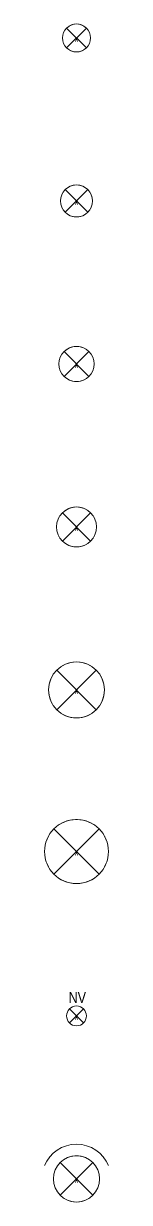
# Model space of a CAD drawing. Header units: metres. Extents: x -162 to 83385, y -62392 to -1971.
# Drawn here: x 49416 to 49821, y -9460 to -2098 of the extents above; entities that cross this region are included whole.
import ezdxf
from ezdxf.enums import TextEntityAlignment as Align

# ---------------------------------------------------------------- set-up
doc = ezdxf.new("R2010")
doc.units = ezdxf.units.M
doc.header["$LTSCALE"] = 0.5
for name, color, linetype, lineweight in [('ELIN_Attribut_01_Produkt_ID', 7, 'Continuous', 0), ('ELIN_Attribut_02_Stromkreis', 7, 'Continuous', 0), ('ELIN_Attribut_03_Verteilerbereich', 7, 'Continuous', 0), ('ELIN_Attribut_04_Montagehoehe', 7, 'Continuous', 0), ('ELIN_Attribut_05_Montageart', 7, 'Continuous', 0), ('ELIN_Attribut_06_Tuernummer', 7, 'Continuous', 0), ('ELIN_Attribut_07_Bemerkung', 7, 'Continuous', 0), ('ELIN_Attribut_08_Adresse', 7, 'Continuous', 0), ('ELIN_Attribut_10_AKZ1', 7, 'Continuous', 0), ('ELIN_Attribut_11_AKZ2', 7, 'Continuous', 0), ('ELIN_Attribut_12_Sonstiges1', 7, 'Continuous', 0), ('ELIN_Attribut_13_Sonstiges2', 7, 'Continuous', 0), ('ELIN_Attribut_14_Bauteil', 7, 'Continuous', 0), ('ELIN_Attribut_15_Ebene', 7, 'Continuous', 0), ('ELIN_Attribut_16_Raumnummer', 7, 'Continuous', 0), ('ELIN_Attribut_17_Raumname', 7, 'Continuous', 0), ('ELIN_Attribut_18_Montageabschnitt', 7, 'Continuous', 0), ('ELIN_Attribut_Basispunkt', 2, 'Continuous', 0), ('ELIN_Attribute_GEMOS', 11, 'Continuous', 0), ('ELIN_STS_DE_Downlight', 7, 'Continuous', 0)]:
    doc.layers.add(name, color=color, linetype=linetype, lineweight=lineweight)
doc.layers.get('0').off()
doc.styles.add('ARIAL_N', font='ARIALN.TTF')
doc.styles.add('ELIN_Attribute', font='isocp.shx', dxfattribs={"width": 0.8})

# ---------------------------------------------------------------- blocks, each defined once
blk = doc.blocks.new('ELIN_STS_DOWNLIGHT_D175')
at = {"color": 0}
for p, q in [((-61.9, -61.9), (61.9, 61.9)), ((-61.9, 61.9), (61.9, -61.9))]:
    blk.add_line(p, q, dxfattribs=at)
at = {"const_width": 5}
blk.add_lwpolyline([(-87.5, 0, -1), (87.5, 0, -1)], format="xyb", close=True, dxfattribs=at)
at = {"color": 0}
blk.add_circle((0, 0), 87.5, dxfattribs=at)
at = {"layer": 'ELIN_Attribut_01_Produkt_ID', "style": 'ELIN_Attribute', "width": 0.8, "flags": 8}
blk.add_attdef('01_PRODUKT_ID', text='', height=150, dxfattribs=at).set_placement((0, -150, 0), align=Align.TOP_CENTER)
at = {"layer": 'ELIN_Attribut_02_Stromkreis', "style": 'ELIN_Attribute', "width": 0.8, "flags": 8}
blk.add_attdef('02_STROMKREIS', text='', height=150, dxfattribs=at).set_placement((0, 150, 0), align=Align.CENTER)
at = {"layer": 'ELIN_Attribut_03_Verteilerbereich', "style": 'ELIN_Attribute', "width": 0.8, "flags": 8}
blk.add_attdef('03_VERTEILERBEREICH', (-247.5, -604.4, 0), '', height=125, dxfattribs=at)
at = {"layer": 'ELIN_Attribut_04_Montagehoehe', "style": 'ELIN_Attribute', "width": 0.8, "flags": 8}
blk.add_attdef('04_MONTAGEHOEHE', text='', height=125, dxfattribs=at).set_placement((-424.5, -54.7, 0), align=Align.RIGHT)
at = {"layer": 'ELIN_Attribut_05_Montageart', "style": 'ELIN_Attribute', "width": 0.8, "flags": 8}
blk.add_attdef('05_MONTAGEART', (168.4, -64.5, 0), '', height=125, dxfattribs=at)
at = {"layer": 'ELIN_Attribut_06_Tuernummer', "style": 'ELIN_Attribute', "width": 0.8, "flags": 8}
blk.add_attdef('06_TUERNUMMER', text='', height=125, dxfattribs=at).set_placement((-424.5, -254.7, 0), align=Align.RIGHT)
at = {"layer": 'ELIN_Attribut_07_Bemerkung', "style": 'ELIN_Attribute', "width": 0.8, "flags": 8}
blk.add_attdef('07_BEMERKUNG', (-247.5, -804.4, 0), '', height=125, dxfattribs=at)
at = {"layer": 'ELIN_Attribut_08_Adresse', "style": 'ELIN_Attribute', "width": 0.8, "flags": 8}
blk.add_attdef('08_ADRESSE', (-247.5, -1004.4, 0), '', height=125, dxfattribs=at)
at = {"layer": 'ELIN_Attribut_10_AKZ1', "style": 'ELIN_Attribute', "width": 0.8, "flags": 8}
blk.add_attdef('10_AKZ1', (-247.5, -1404.4, 0), '', height=125, dxfattribs=at)
at = {"layer": 'ELIN_Attribut_11_AKZ2', "style": 'ELIN_Attribute', "width": 0.8, "flags": 8}
blk.add_attdef('11_AKZ2', (-247.5, -1604.4, 0), '', height=125, dxfattribs=at)
at = {"layer": 'ELIN_Attribut_12_Sonstiges1', "style": 'ELIN_Attribute', "width": 0.8, "flags": 8}
blk.add_attdef('12_SONSTIGES1', (-247.5, -1804.4, 0), '', height=125, dxfattribs=at)
at = {"layer": 'ELIN_Attribut_13_Sonstiges2', "style": 'ELIN_Attribute', "width": 0.8, "flags": 8}
blk.add_attdef('13_SONSTIGES2', (-247.5, -2004.4, 0), '', height=125, dxfattribs=at)
at = {"layer": 'ELIN_Attribut_14_Bauteil', "style": 'ELIN_Attribute', "width": 0.8, "flags": 8}
blk.add_attdef('14_BAUTEIL', (-247.5, -2204.4, 0), '', height=125, dxfattribs=at)
at = {"layer": 'ELIN_Attribut_15_Ebene', "style": 'ELIN_Attribute', "width": 0.8, "flags": 8}
blk.add_attdef('15_EBENE', (-247.5, -2404.4, 0), '', height=125, dxfattribs=at)
at = {"layer": 'ELIN_Attribut_16_Raumnummer', "style": 'ELIN_Attribute', "width": 0.8, "flags": 8}
blk.add_attdef('16_RAUMNUMMER', (-247.5, -2604.4, 0), '', height=125, dxfattribs=at)
at = {"layer": 'ELIN_Attribut_17_Raumname', "style": 'ELIN_Attribute', "width": 0.8, "flags": 8}
blk.add_attdef('17_RAUMNAME', (-247.5, -2804.4, 0), '', height=125, dxfattribs=at)
at = {"layer": 'ELIN_Attribut_18_Montageabschnitt', "style": 'ELIN_Attribute', "width": 0.8, "flags": 8}
blk.add_attdef('18_MONTAGEABSCHNITT', (-247.5, -3004.4, 0), '', height=125, dxfattribs=at)
at = {"layer": 'ELIN_Attribut_Basispunkt', "style": 'ELIN_Attribute', "width": 0.8, "flags": 8}
blk.add_attdef('Basispunkt', text='', height=50, dxfattribs=at).set_placement((0, 0), align=Align.MIDDLE)
at = {"layer": 'ELIN_Attribute_GEMOS', "style": 'ELIN_Attribute', "width": 0.6}
for tag, p in [('G01_PRO02ID', (1620.5, 183.6)), ('G02_BEZEICHNUNG', (1620.5, -14.6, 0)), ('G03_DESCRIPTION', (1620.5, -204.4, 0)), ('G04_GEMOS-SYMBOL', (1623.8, -404.4, 0)), ('G05_GEMOS-TYP', (1623.8, -604.4, 0)), ('G06_ORTSKENNUNG', (1620.5, -804.4, 0)), ('G08_FREI1', (1620.5, -1004.4, 0)), ('G08_FREI2', (1620.5, -1204.4, 0))]:
    blk.add_attdef(tag, p, '', height=125, dxfattribs=at)
blk = doc.blocks.new('ELIN_STS_DOWNLIGHT_D200')
at = {"color": 0}
for p, q in [((-70.7, -70.7), (70.7, 70.7)), ((-70.7, 70.7), (70.7, -70.7))]:
    blk.add_line(p, q, dxfattribs=at)
at = {"color": 0, "const_width": 5}
blk.add_lwpolyline([(-100, 0, -1), (100, 0, -1)], format="xyb", close=True, dxfattribs=at)
at = {"color": 0}
blk.add_circle((0, 0), 100, dxfattribs=at)
at = {"layer": 'ELIN_Attribut_01_Produkt_ID', "style": 'ELIN_Attribute', "width": 0.8, "flags": 8}
blk.add_attdef('01_PRODUKT_ID', text='', height=150, dxfattribs=at).set_placement((0, -150, 0), align=Align.TOP_CENTER)
at = {"layer": 'ELIN_Attribut_02_Stromkreis', "style": 'ELIN_Attribute', "width": 0.8, "flags": 8}
blk.add_attdef('02_STROMKREIS', text='', height=150, dxfattribs=at).set_placement((0, 150, 0), align=Align.CENTER)
at = {"layer": 'ELIN_Attribut_03_Verteilerbereich', "style": 'ELIN_Attribute', "width": 0.8, "flags": 8}
blk.add_attdef('03_VERTEILERBEREICH', (-247.5, -604.4, 0), '', height=125, dxfattribs=at)
at = {"layer": 'ELIN_Attribut_04_Montagehoehe', "style": 'ELIN_Attribute', "width": 0.8, "flags": 8}
blk.add_attdef('04_MONTAGEHOEHE', text='', height=125, dxfattribs=at).set_placement((-424.5, -54.7, 0), align=Align.RIGHT)
at = {"layer": 'ELIN_Attribut_05_Montageart', "style": 'ELIN_Attribute', "width": 0.8, "flags": 8}
blk.add_attdef('05_MONTAGEART', (189, -60.5, 0), '', height=125, dxfattribs=at)
at = {"layer": 'ELIN_Attribut_06_Tuernummer', "style": 'ELIN_Attribute', "width": 0.8, "flags": 8}
blk.add_attdef('06_TUERNUMMER', text='', height=125, dxfattribs=at).set_placement((-424.5, -254.7, 0), align=Align.RIGHT)
at = {"layer": 'ELIN_Attribut_07_Bemerkung', "style": 'ELIN_Attribute', "width": 0.8, "flags": 8}
blk.add_attdef('07_BEMERKUNG', (-247.5, -804.4, 0), '', height=125, dxfattribs=at)
at = {"layer": 'ELIN_Attribut_08_Adresse', "style": 'ELIN_Attribute', "width": 0.8, "flags": 8}
blk.add_attdef('08_ADRESSE', (-247.5, -1004.4, 0), '', height=125, dxfattribs=at)
at = {"layer": 'ELIN_Attribut_10_AKZ1', "style": 'ELIN_Attribute', "width": 0.8, "flags": 8}
blk.add_attdef('10_AKZ1', (-247.5, -1404.4, 0), '', height=125, dxfattribs=at)
at = {"layer": 'ELIN_Attribut_11_AKZ2', "style": 'ELIN_Attribute', "width": 0.8, "flags": 8}
blk.add_attdef('11_AKZ2', (-247.5, -1604.4, 0), '', height=125, dxfattribs=at)
at = {"layer": 'ELIN_Attribut_12_Sonstiges1', "style": 'ELIN_Attribute', "width": 0.8, "flags": 8}
blk.add_attdef('12_SONSTIGES1', (-247.5, -1804.4, 0), '', height=125, dxfattribs=at)
at = {"layer": 'ELIN_Attribut_13_Sonstiges2', "style": 'ELIN_Attribute', "width": 0.8, "flags": 8}
blk.add_attdef('13_SONSTIGES2', (-247.5, -2004.4, 0), '', height=125, dxfattribs=at)
at = {"layer": 'ELIN_Attribut_14_Bauteil', "style": 'ELIN_Attribute', "width": 0.8, "flags": 8}
blk.add_attdef('14_BAUTEIL', (-247.5, -2204.4, 0), '', height=125, dxfattribs=at)
at = {"layer": 'ELIN_Attribut_15_Ebene', "style": 'ELIN_Attribute', "width": 0.8, "flags": 8}
blk.add_attdef('15_EBENE', (-247.5, -2404.4, 0), '', height=125, dxfattribs=at)
at = {"layer": 'ELIN_Attribut_16_Raumnummer', "style": 'ELIN_Attribute', "width": 0.8, "flags": 8}
blk.add_attdef('16_RAUMNUMMER', (-247.5, -2604.4, 0), '', height=125, dxfattribs=at)
at = {"layer": 'ELIN_Attribut_17_Raumname', "style": 'ELIN_Attribute', "width": 0.8, "flags": 8}
blk.add_attdef('17_RAUMNAME', (-247.5, -2804.4, 0), '', height=125, dxfattribs=at)
at = {"layer": 'ELIN_Attribut_18_Montageabschnitt', "style": 'ELIN_Attribute', "width": 0.8, "flags": 8}
blk.add_attdef('18_MONTAGEABSCHNITT', (-247.5, -3004.4, 0), '', height=125, dxfattribs=at)
at = {"layer": 'ELIN_Attribut_Basispunkt', "style": 'ELIN_Attribute', "width": 0.8, "flags": 8}
blk.add_attdef('Basispunkt', text='', height=50, dxfattribs=at).set_placement((0, 0), align=Align.MIDDLE)
at = {"layer": 'ELIN_Attribute_GEMOS', "style": 'ELIN_Attribute', "width": 0.6}
for tag, p in [('G01_PRO02ID', (1620.5, 183.6)), ('G02_BEZEICHNUNG', (1620.5, -14.6, 0)), ('G03_DESCRIPTION', (1620.5, -204.4, 0)), ('G04_GEMOS-SYMBOL', (1623.8, -404.4, 0)), ('G05_GEMOS-TYP', (1623.8, -604.4, 0)), ('G06_ORTSKENNUNG', (1620.5, -804.4, 0)), ('G08_FREI1', (1620.5, -1004.4, 0)), ('G08_FREI2', (1620.5, -1204.4, 0))]:
    blk.add_attdef(tag, p, '', height=125, dxfattribs=at)
blk = doc.blocks.new('ELIN_STS_DOWNLIGHT_D220')
at = {"color": 0}
for p, q in [((-77.8, 77.8), (77.8, -77.8)), ((-77.8, -77.8), (77.8, 77.8))]:
    blk.add_line(p, q, dxfattribs=at)
at = {"color": 0, "const_width": 5}
blk.add_lwpolyline([(-110, 0, -1), (110, 0, -1)], format="xyb", close=True, dxfattribs=at)
at = {"color": 0}
blk.add_circle((0, 0), 110, dxfattribs=at)
at = {"layer": 'ELIN_Attribut_01_Produkt_ID', "style": 'ELIN_Attribute', "width": 0.8, "flags": 8}
blk.add_attdef('01_PRODUKT_ID', text='', height=150, dxfattribs=at).set_placement((0, -150, 0), align=Align.TOP_CENTER)
at = {"layer": 'ELIN_Attribut_02_Stromkreis', "style": 'ELIN_Attribute', "width": 0.8, "flags": 8}
blk.add_attdef('02_STROMKREIS', text='', height=150, dxfattribs=at).set_placement((0, 150, 0), align=Align.CENTER)
at = {"layer": 'ELIN_Attribut_03_Verteilerbereich', "style": 'ELIN_Attribute', "width": 0.8, "flags": 8}
blk.add_attdef('03_VERTEILERBEREICH', (-247.5, -604.4, 0), '', height=125, dxfattribs=at)
at = {"layer": 'ELIN_Attribut_04_Montagehoehe', "style": 'ELIN_Attribute', "width": 0.8, "flags": 8}
blk.add_attdef('04_MONTAGEHOEHE', text='', height=125, dxfattribs=at).set_placement((-424.5, -54.7, 0), align=Align.RIGHT)
at = {"layer": 'ELIN_Attribut_05_Montageart', "style": 'ELIN_Attribute', "width": 0.8, "flags": 8}
blk.add_attdef('05_MONTAGEART', (186, -66, 0), '', height=125, dxfattribs=at)
at = {"layer": 'ELIN_Attribut_06_Tuernummer', "style": 'ELIN_Attribute', "width": 0.8, "flags": 8}
blk.add_attdef('06_TUERNUMMER', text='', height=125, dxfattribs=at).set_placement((-424.5, -254.7, 0), align=Align.RIGHT)
at = {"layer": 'ELIN_Attribut_07_Bemerkung', "style": 'ELIN_Attribute', "width": 0.8, "flags": 8}
blk.add_attdef('07_BEMERKUNG', (-247.5, -804.4, 0), '', height=125, dxfattribs=at)
at = {"layer": 'ELIN_Attribut_08_Adresse', "style": 'ELIN_Attribute', "width": 0.8, "flags": 8}
blk.add_attdef('08_ADRESSE', (-247.5, -1004.4, 0), '', height=125, dxfattribs=at)
at = {"layer": 'ELIN_Attribut_10_AKZ1', "style": 'ELIN_Attribute', "width": 0.8, "flags": 8}
blk.add_attdef('10_AKZ1', (-247.5, -1404.4, 0), '', height=125, dxfattribs=at)
at = {"layer": 'ELIN_Attribut_11_AKZ2', "style": 'ELIN_Attribute', "width": 0.8, "flags": 8}
blk.add_attdef('11_AKZ2', (-247.5, -1604.4, 0), '', height=125, dxfattribs=at)
at = {"layer": 'ELIN_Attribut_12_Sonstiges1', "style": 'ELIN_Attribute', "width": 0.8, "flags": 8}
blk.add_attdef('12_SONSTIGES1', (-247.5, -1804.4, 0), '', height=125, dxfattribs=at)
at = {"layer": 'ELIN_Attribut_13_Sonstiges2', "style": 'ELIN_Attribute', "width": 0.8, "flags": 8}
blk.add_attdef('13_SONSTIGES2', (-247.5, -2004.4, 0), '', height=125, dxfattribs=at)
at = {"layer": 'ELIN_Attribut_14_Bauteil', "style": 'ELIN_Attribute', "width": 0.8, "flags": 8}
blk.add_attdef('14_BAUTEIL', (-247.5, -2204.4, 0), '', height=125, dxfattribs=at)
at = {"layer": 'ELIN_Attribut_15_Ebene', "style": 'ELIN_Attribute', "width": 0.8, "flags": 8}
blk.add_attdef('15_EBENE', (-247.5, -2404.4, 0), '', height=125, dxfattribs=at)
at = {"layer": 'ELIN_Attribut_16_Raumnummer', "style": 'ELIN_Attribute', "width": 0.8, "flags": 8}
blk.add_attdef('16_RAUMNUMMER', (-247.5, -2604.4, 0), '', height=125, dxfattribs=at)
at = {"layer": 'ELIN_Attribut_17_Raumname', "style": 'ELIN_Attribute', "width": 0.8, "flags": 8}
blk.add_attdef('17_RAUMNAME', (-247.5, -2804.4, 0), '', height=125, dxfattribs=at)
at = {"layer": 'ELIN_Attribut_18_Montageabschnitt', "style": 'ELIN_Attribute', "width": 0.8, "flags": 8}
blk.add_attdef('18_MONTAGEABSCHNITT', (-247.5, -3004.4, 0), '', height=125, dxfattribs=at)
at = {"layer": 'ELIN_Attribut_Basispunkt', "style": 'ELIN_Attribute', "width": 0.8, "flags": 8}
blk.add_attdef('Basispunkt', text='', height=50, dxfattribs=at).set_placement((0, 0), align=Align.MIDDLE)
at = {"layer": 'ELIN_Attribute_GEMOS', "style": 'ELIN_Attribute', "width": 0.6}
for tag, p in [('G01_PRO02ID', (1620.5, 183.6)), ('G02_BEZEICHNUNG', (1620.5, -14.6, 0)), ('G03_DESCRIPTION', (1620.5, -204.4, 0)), ('G04_GEMOS-SYMBOL', (1623.8, -404.4, 0)), ('G05_GEMOS-TYP', (1623.8, -604.4, 0)), ('G06_ORTSKENNUNG', (1620.5, -804.4, 0)), ('G08_FREI1', (1620.5, -1004.4, 0)), ('G08_FREI2', (1620.5, -1204.4, 0))]:
    blk.add_attdef(tag, p, '', height=125, dxfattribs=at)
blk = doc.blocks.new('ELIN_STS_DOWNLIGHT_D250')
at = {"color": 0}
for p, q in [((-88.4, 88.4), (88.4, -88.4)), ((-88.4, -88.4), (88.4, 88.4))]:
    blk.add_line(p, q, dxfattribs=at)
at = {"color": 0, "const_width": 5}
blk.add_lwpolyline([(-125, 0, -1), (125, 0, -1)], format="xyb", close=True, dxfattribs=at)
at = {"color": 0}
blk.add_circle((0, 0), 125, dxfattribs=at)
at = {"layer": 'ELIN_Attribut_01_Produkt_ID', "style": 'ELIN_Attribute', "width": 0.8, "flags": 8}
blk.add_attdef('01_PRODUKT_ID', text='', height=150, dxfattribs=at).set_placement((0, -150, 0), align=Align.TOP_CENTER)
at = {"layer": 'ELIN_Attribut_02_Stromkreis', "style": 'ELIN_Attribute', "width": 0.8, "flags": 8}
blk.add_attdef('02_STROMKREIS', text='', height=150, dxfattribs=at).set_placement((0, 150, 0), align=Align.CENTER)
at = {"layer": 'ELIN_Attribut_03_Verteilerbereich', "style": 'ELIN_Attribute', "width": 0.8, "flags": 8}
blk.add_attdef('03_VERTEILERBEREICH', (-247.5, -604.4, 0), '', height=125, dxfattribs=at)
at = {"layer": 'ELIN_Attribut_04_Montagehoehe', "style": 'ELIN_Attribute', "width": 0.8, "flags": 8}
blk.add_attdef('04_MONTAGEHOEHE', text='', height=125, dxfattribs=at).set_placement((-424.5, -54.7, 0), align=Align.RIGHT)
at = {"layer": 'ELIN_Attribut_05_Montageart', "style": 'ELIN_Attribute', "width": 0.8, "flags": 8}
blk.add_attdef('05_MONTAGEART', (187, -71.5, 0), '', height=125, dxfattribs=at)
at = {"layer": 'ELIN_Attribut_06_Tuernummer', "style": 'ELIN_Attribute', "width": 0.8, "flags": 8}
blk.add_attdef('06_TUERNUMMER', text='', height=125, dxfattribs=at).set_placement((-424.5, -254.7, 0), align=Align.RIGHT)
at = {"layer": 'ELIN_Attribut_07_Bemerkung', "style": 'ELIN_Attribute', "width": 0.8, "flags": 8}
blk.add_attdef('07_BEMERKUNG', (-247.5, -804.4, 0), '', height=125, dxfattribs=at)
at = {"layer": 'ELIN_Attribut_08_Adresse', "style": 'ELIN_Attribute', "width": 0.8, "flags": 8}
blk.add_attdef('08_ADRESSE', (-247.5, -1004.4, 0), '', height=125, dxfattribs=at)
at = {"layer": 'ELIN_Attribut_10_AKZ1', "style": 'ELIN_Attribute', "width": 0.8, "flags": 8}
blk.add_attdef('10_AKZ1', (-247.5, -1404.4, 0), '', height=125, dxfattribs=at)
at = {"layer": 'ELIN_Attribut_11_AKZ2', "style": 'ELIN_Attribute', "width": 0.8, "flags": 8}
blk.add_attdef('11_AKZ2', (-247.5, -1604.4, 0), '', height=125, dxfattribs=at)
at = {"layer": 'ELIN_Attribut_12_Sonstiges1', "style": 'ELIN_Attribute', "width": 0.8, "flags": 8}
blk.add_attdef('12_SONSTIGES1', (-247.5, -1804.4, 0), '', height=125, dxfattribs=at)
at = {"layer": 'ELIN_Attribut_13_Sonstiges2', "style": 'ELIN_Attribute', "width": 0.8, "flags": 8}
blk.add_attdef('13_SONSTIGES2', (-247.5, -2004.4, 0), '', height=125, dxfattribs=at)
at = {"layer": 'ELIN_Attribut_14_Bauteil', "style": 'ELIN_Attribute', "width": 0.8, "flags": 8}
blk.add_attdef('14_BAUTEIL', (-247.5, -2204.4, 0), '', height=125, dxfattribs=at)
at = {"layer": 'ELIN_Attribut_15_Ebene', "style": 'ELIN_Attribute', "width": 0.8, "flags": 8}
blk.add_attdef('15_EBENE', (-247.5, -2404.4, 0), '', height=125, dxfattribs=at)
at = {"layer": 'ELIN_Attribut_16_Raumnummer', "style": 'ELIN_Attribute', "width": 0.8, "flags": 8}
blk.add_attdef('16_RAUMNUMMER', (-247.5, -2604.4, 0), '', height=125, dxfattribs=at)
at = {"layer": 'ELIN_Attribut_17_Raumname', "style": 'ELIN_Attribute', "width": 0.8, "flags": 8}
blk.add_attdef('17_RAUMNAME', (-247.5, -2804.4, 0), '', height=125, dxfattribs=at)
at = {"layer": 'ELIN_Attribut_18_Montageabschnitt', "style": 'ELIN_Attribute', "width": 0.8, "flags": 8}
blk.add_attdef('18_MONTAGEABSCHNITT', (-247.5, -3004.4, 0), '', height=125, dxfattribs=at)
at = {"layer": 'ELIN_Attribut_Basispunkt', "style": 'ELIN_Attribute', "width": 0.8, "flags": 8}
blk.add_attdef('Basispunkt', text='', height=50, dxfattribs=at).set_placement((0, 0), align=Align.MIDDLE)
at = {"layer": 'ELIN_Attribute_GEMOS', "style": 'ELIN_Attribute', "width": 0.6}
for tag, p in [('G01_PRO02ID', (1620.5, 183.6)), ('G02_BEZEICHNUNG', (1620.5, -14.6, 0)), ('G03_DESCRIPTION', (1620.5, -204.4, 0)), ('G04_GEMOS-SYMBOL', (1623.8, -404.4, 0)), ('G05_GEMOS-TYP', (1623.8, -604.4, 0)), ('G06_ORTSKENNUNG', (1620.5, -804.4, 0)), ('G08_FREI1', (1620.5, -1004.4, 0)), ('G08_FREI2', (1620.5, -1204.4, 0))]:
    blk.add_attdef(tag, p, '', height=125, dxfattribs=at)
blk = doc.blocks.new('ELIN_STS_DOWNLIGHT_D350')
at = {"color": 0}
for p, q in [((-123.7, 123.7), (123.7, -123.7)), ((-123.7, -123.7), (123.7, 123.7))]:
    blk.add_line(p, q, dxfattribs=at)
at = {"color": 0, "const_width": 5}
blk.add_lwpolyline([(-175, 0, -1), (175, 0, -1)], format="xyb", close=True, dxfattribs=at)
at = {"color": 0}
blk.add_circle((0, 0), 175, dxfattribs=at)
at = {"layer": 'ELIN_Attribut_01_Produkt_ID', "style": 'ELIN_Attribute', "width": 0.8, "flags": 8}
blk.add_attdef('01_PRODUKT_ID', text='', height=150, dxfattribs=at).set_placement((0, -208, 0), align=Align.TOP_CENTER)
at = {"layer": 'ELIN_Attribut_02_Stromkreis', "style": 'ELIN_Attribute', "width": 0.8, "flags": 8}
blk.add_attdef('02_STROMKREIS', text='', height=150, dxfattribs=at).set_placement((0, 221.5, 0), align=Align.CENTER)
at = {"layer": 'ELIN_Attribut_03_Verteilerbereich', "style": 'ELIN_Attribute', "width": 0.8, "flags": 8}
blk.add_attdef('03_VERTEILERBEREICH', (-247.5, -604.4, 0), '', height=125, dxfattribs=at)
at = {"layer": 'ELIN_Attribut_04_Montagehoehe', "style": 'ELIN_Attribute', "width": 0.8, "flags": 8}
blk.add_attdef('04_MONTAGEHOEHE', text='', height=125, dxfattribs=at).set_placement((-424.5, -54.7, 0), align=Align.RIGHT)
at = {"layer": 'ELIN_Attribut_05_Montageart', "style": 'ELIN_Attribute', "width": 0.8, "flags": 8}
blk.add_attdef('05_MONTAGEART', (238, -79.5, 0), '', height=125, dxfattribs=at)
at = {"layer": 'ELIN_Attribut_06_Tuernummer', "style": 'ELIN_Attribute', "width": 0.8, "flags": 8}
blk.add_attdef('06_TUERNUMMER', text='', height=125, dxfattribs=at).set_placement((-424.5, -254.7, 0), align=Align.RIGHT)
at = {"layer": 'ELIN_Attribut_07_Bemerkung', "style": 'ELIN_Attribute', "width": 0.8, "flags": 8}
blk.add_attdef('07_BEMERKUNG', (-247.5, -804.4, 0), '', height=125, dxfattribs=at)
at = {"layer": 'ELIN_Attribut_08_Adresse', "style": 'ELIN_Attribute', "width": 0.8, "flags": 8}
blk.add_attdef('08_ADRESSE', (-247.5, -1004.4, 0), '', height=125, dxfattribs=at)
at = {"layer": 'ELIN_Attribut_10_AKZ1', "style": 'ELIN_Attribute', "width": 0.8, "flags": 8}
blk.add_attdef('10_AKZ1', (-247.5, -1404.4, 0), '', height=125, dxfattribs=at)
at = {"layer": 'ELIN_Attribut_11_AKZ2', "style": 'ELIN_Attribute', "width": 0.8, "flags": 8}
blk.add_attdef('11_AKZ2', (-247.5, -1604.4, 0), '', height=125, dxfattribs=at)
at = {"layer": 'ELIN_Attribut_12_Sonstiges1', "style": 'ELIN_Attribute', "width": 0.8, "flags": 8}
blk.add_attdef('12_SONSTIGES1', (-247.5, -1804.4, 0), '', height=125, dxfattribs=at)
at = {"layer": 'ELIN_Attribut_13_Sonstiges2', "style": 'ELIN_Attribute', "width": 0.8, "flags": 8}
blk.add_attdef('13_SONSTIGES2', (-247.5, -2004.4, 0), '', height=125, dxfattribs=at)
at = {"layer": 'ELIN_Attribut_14_Bauteil', "style": 'ELIN_Attribute', "width": 0.8, "flags": 8}
blk.add_attdef('14_BAUTEIL', (-247.5, -2204.4, 0), '', height=125, dxfattribs=at)
at = {"layer": 'ELIN_Attribut_15_Ebene', "style": 'ELIN_Attribute', "width": 0.8, "flags": 8}
blk.add_attdef('15_EBENE', (-247.5, -2404.4, 0), '', height=125, dxfattribs=at)
at = {"layer": 'ELIN_Attribut_16_Raumnummer', "style": 'ELIN_Attribute', "width": 0.8, "flags": 8}
blk.add_attdef('16_RAUMNUMMER', (-247.5, -2604.4, 0), '', height=125, dxfattribs=at)
at = {"layer": 'ELIN_Attribut_17_Raumname', "style": 'ELIN_Attribute', "width": 0.8, "flags": 8}
blk.add_attdef('17_RAUMNAME', (-247.5, -2804.4, 0), '', height=125, dxfattribs=at)
at = {"layer": 'ELIN_Attribut_18_Montageabschnitt', "style": 'ELIN_Attribute', "width": 0.8, "flags": 8}
blk.add_attdef('18_MONTAGEABSCHNITT', (-247.5, -3004.4, 0), '', height=125, dxfattribs=at)
at = {"layer": 'ELIN_Attribut_Basispunkt', "style": 'ELIN_Attribute', "width": 0.8, "flags": 8}
blk.add_attdef('Basispunkt', text='', height=50, dxfattribs=at).set_placement((0, 0), align=Align.MIDDLE)
at = {"layer": 'ELIN_Attribute_GEMOS', "style": 'ELIN_Attribute', "width": 0.6}
for tag, p in [('G01_PRO02ID', (1620.5, 183.6)), ('G02_BEZEICHNUNG', (1620.5, -14.6, 0)), ('G03_DESCRIPTION', (1620.5, -204.4, 0)), ('G04_GEMOS-SYMBOL', (1623.8, -404.4, 0)), ('G05_GEMOS-TYP', (1623.8, -604.4, 0)), ('G06_ORTSKENNUNG', (1620.5, -804.4, 0)), ('G08_FREI1', (1620.5, -1004.4, 0)), ('G08_FREI2', (1620.5, -1204.4, 0))]:
    blk.add_attdef(tag, p, '', height=125, dxfattribs=at)
blk = doc.blocks.new('ELIN_STS_DOWNLIGHT_D400')
at = {"color": 0}
for p, q in [((-141.4, 141.4), (141.4, -141.4)), ((-141.4, -141.4), (141.4, 141.4))]:
    blk.add_line(p, q, dxfattribs=at)
at = {"color": 0, "const_width": 5}
blk.add_lwpolyline([(-200, 0, -1), (200, 0, -1)], format="xyb", close=True, dxfattribs=at)
at = {"color": 0}
blk.add_circle((0, 0), 200, dxfattribs=at)
at = {"layer": 'ELIN_Attribut_01_Produkt_ID', "style": 'ELIN_Attribute', "width": 0.8, "flags": 8}
blk.add_attdef('01_PRODUKT_ID', text='', height=150, dxfattribs=at).set_placement((0, -263.5, 0), align=Align.TOP_CENTER)
at = {"layer": 'ELIN_Attribut_02_Stromkreis', "style": 'ELIN_Attribute', "width": 0.8, "flags": 8}
blk.add_attdef('02_STROMKREIS', text='', height=150, dxfattribs=at).set_placement((0, 243.5, 0), align=Align.CENTER)
at = {"layer": 'ELIN_Attribut_03_Verteilerbereich', "style": 'ELIN_Attribute', "width": 0.8, "flags": 8}
blk.add_attdef('03_VERTEILERBEREICH', (-247.5, -604.4, 0), '', height=125, dxfattribs=at)
at = {"layer": 'ELIN_Attribut_04_Montagehoehe', "style": 'ELIN_Attribute', "width": 0.8, "flags": 8}
blk.add_attdef('04_MONTAGEHOEHE', text='', height=125, dxfattribs=at).set_placement((-424.5, -54.7, 0), align=Align.RIGHT)
at = {"layer": 'ELIN_Attribut_05_Montageart', "style": 'ELIN_Attribute', "width": 0.8, "flags": 8}
blk.add_attdef('05_MONTAGEART', (292, -95, 0), '', height=125, dxfattribs=at)
at = {"layer": 'ELIN_Attribut_06_Tuernummer', "style": 'ELIN_Attribute', "width": 0.8, "flags": 8}
blk.add_attdef('06_TUERNUMMER', text='', height=125, dxfattribs=at).set_placement((-424.5, -254.7, 0), align=Align.RIGHT)
at = {"layer": 'ELIN_Attribut_07_Bemerkung', "style": 'ELIN_Attribute', "width": 0.8, "flags": 8}
blk.add_attdef('07_BEMERKUNG', (-247.5, -804.4, 0), '', height=125, dxfattribs=at)
at = {"layer": 'ELIN_Attribut_08_Adresse', "style": 'ELIN_Attribute', "width": 0.8, "flags": 8}
blk.add_attdef('08_ADRESSE', (-247.5, -1004.4, 0), '', height=125, dxfattribs=at)
at = {"layer": 'ELIN_Attribut_10_AKZ1', "style": 'ELIN_Attribute', "width": 0.8, "flags": 8}
blk.add_attdef('10_AKZ1', (-247.5, -1404.4, 0), '', height=125, dxfattribs=at)
at = {"layer": 'ELIN_Attribut_11_AKZ2', "style": 'ELIN_Attribute', "width": 0.8, "flags": 8}
blk.add_attdef('11_AKZ2', (-247.5, -1604.4, 0), '', height=125, dxfattribs=at)
at = {"layer": 'ELIN_Attribut_12_Sonstiges1', "style": 'ELIN_Attribute', "width": 0.8, "flags": 8}
blk.add_attdef('12_SONSTIGES1', (-247.5, -1804.4, 0), '', height=125, dxfattribs=at)
at = {"layer": 'ELIN_Attribut_13_Sonstiges2', "style": 'ELIN_Attribute', "width": 0.8, "flags": 8}
blk.add_attdef('13_SONSTIGES2', (-247.5, -2004.4, 0), '', height=125, dxfattribs=at)
at = {"layer": 'ELIN_Attribut_14_Bauteil', "style": 'ELIN_Attribute', "width": 0.8, "flags": 8}
blk.add_attdef('14_BAUTEIL', (-247.5, -2204.4, 0), '', height=125, dxfattribs=at)
at = {"layer": 'ELIN_Attribut_15_Ebene', "style": 'ELIN_Attribute', "width": 0.8, "flags": 8}
blk.add_attdef('15_EBENE', (-247.5, -2404.4, 0), '', height=125, dxfattribs=at)
at = {"layer": 'ELIN_Attribut_16_Raumnummer', "style": 'ELIN_Attribute', "width": 0.8, "flags": 8}
blk.add_attdef('16_RAUMNUMMER', (-247.5, -2604.4, 0), '', height=125, dxfattribs=at)
at = {"layer": 'ELIN_Attribut_17_Raumname', "style": 'ELIN_Attribute', "width": 0.8, "flags": 8}
blk.add_attdef('17_RAUMNAME', (-247.5, -2804.4, 0), '', height=125, dxfattribs=at)
at = {"layer": 'ELIN_Attribut_18_Montageabschnitt', "style": 'ELIN_Attribute', "width": 0.8, "flags": 8}
blk.add_attdef('18_MONTAGEABSCHNITT', (-247.5, -3004.4, 0), '', height=125, dxfattribs=at)
at = {"layer": 'ELIN_Attribut_Basispunkt', "style": 'ELIN_Attribute', "width": 0.8, "flags": 8}
blk.add_attdef('Basispunkt', text='', height=50, dxfattribs=at).set_placement((0, 0), align=Align.MIDDLE)
at = {"layer": 'ELIN_Attribute_GEMOS', "style": 'ELIN_Attribute', "width": 0.6}
for tag, p in [('G01_PRO02ID', (1620.5, 183.6)), ('G02_BEZEICHNUNG', (1620.5, -14.6, 0)), ('G03_DESCRIPTION', (1620.5, -204.4, 0)), ('G04_GEMOS-SYMBOL', (1623.8, -404.4, 0)), ('G05_GEMOS-TYP', (1623.8, -604.4, 0)), ('G06_ORTSKENNUNG', (1620.5, -804.4, 0)), ('G08_FREI1', (1620.5, -1004.4, 0)), ('G08_FREI2', (1620.5, -1204.4, 0))]:
    blk.add_attdef(tag, p, '', height=125, dxfattribs=at)
blk = doc.blocks.new('ELIN_STS_DOWNLIGHT_NV')
at = {"color": 0}
for p, q in [((43.9, 43.9), (-43.9, -43.9)), ((-43.9, 43.9), (43.9, -43.9))]:
    blk.add_line(p, q, dxfattribs=at)
blk.add_circle((0, 0), 62.1, dxfattribs=at)
at = {"color": 0, "style": 'ARIAL_N'}
blk.add_text('NV', height=67.78, dxfattribs=at).set_placement((-48.5, 81))
at = {"layer": 'ELIN_Attribut_01_Produkt_ID', "style": 'ELIN_Attribute', "width": 0.8, "flags": 8}
blk.add_attdef('01_PRODUKT_ID', (-553, -254.7, 0), '', height=150, dxfattribs=at)
at = {"layer": 'ELIN_Attribut_02_Stromkreis', "style": 'ELIN_Attribute', "width": 0.8, "flags": 8}
blk.add_attdef('02_STROMKREIS', (-553, 179.5, 0), '', height=150, dxfattribs=at)
at = {"layer": 'ELIN_Attribut_03_Verteilerbereich', "style": 'ELIN_Attribute', "width": 0.8, "flags": 8}
blk.add_attdef('03_VERTEILERBEREICH', (-247.5, -604.4, 0), '', height=125, dxfattribs=at)
at = {"layer": 'ELIN_Attribut_04_Montagehoehe', "style": 'ELIN_Attribute', "width": 0.8, "flags": 8}
blk.add_attdef('04_MONTAGEHOEHE', text='', height=125, dxfattribs=at).set_placement((-190, -54.7, 0), align=Align.RIGHT)
at = {"layer": 'ELIN_Attribut_05_Montageart', "style": 'ELIN_Attribute', "width": 0.8, "flags": 8}
blk.add_attdef('05_MONTAGEART', (168.4, -50, 0), '', height=125, dxfattribs=at)
at = {"layer": 'ELIN_Attribut_06_Tuernummer', "style": 'ELIN_Attribute', "width": 0.8, "flags": 8}
blk.add_attdef('06_TUERNUMMER', text='', height=125, dxfattribs=at).set_placement((-190, -254.7, 0), align=Align.RIGHT)
at = {"layer": 'ELIN_Attribut_07_Bemerkung', "style": 'ELIN_Attribute', "width": 0.8, "flags": 8}
blk.add_attdef('07_BEMERKUNG', (-247.5, -804.4, 0), '', height=125, dxfattribs=at)
at = {"layer": 'ELIN_Attribut_08_Adresse', "style": 'ELIN_Attribute', "width": 0.8, "flags": 8}
blk.add_attdef('08_ADRESSE', (-247.5, -1004.4, 0), '', height=125, dxfattribs=at)
at = {"layer": 'ELIN_Attribut_10_AKZ1', "style": 'ELIN_Attribute', "width": 0.8, "flags": 8}
blk.add_attdef('10_AKZ1', (-247.5, -1404.4, 0), '', height=125, dxfattribs=at)
at = {"layer": 'ELIN_Attribut_11_AKZ2', "style": 'ELIN_Attribute', "width": 0.8, "flags": 8}
blk.add_attdef('11_AKZ2', (-247.5, -1604.4, 0), '', height=125, dxfattribs=at)
at = {"layer": 'ELIN_Attribut_12_Sonstiges1', "style": 'ELIN_Attribute', "width": 0.8, "flags": 8}
blk.add_attdef('12_SONSTIGES1', (-247.5, -1804.4, 0), '', height=125, dxfattribs=at)
at = {"layer": 'ELIN_Attribut_13_Sonstiges2', "style": 'ELIN_Attribute', "width": 0.8, "flags": 8}
blk.add_attdef('13_SONSTIGES2', (-247.5, -2004.4, 0), '', height=125, dxfattribs=at)
at = {"layer": 'ELIN_Attribut_14_Bauteil', "style": 'ELIN_Attribute', "width": 0.8, "flags": 8}
blk.add_attdef('14_BAUTEIL', (-247.5, -2204.4, 0), '', height=125, dxfattribs=at)
at = {"layer": 'ELIN_Attribut_15_Ebene', "style": 'ELIN_Attribute', "width": 0.8, "flags": 8}
blk.add_attdef('15_EBENE', (-247.5, -2404.4, 0), '', height=125, dxfattribs=at)
at = {"layer": 'ELIN_Attribut_16_Raumnummer', "style": 'ELIN_Attribute', "width": 0.8, "flags": 8}
blk.add_attdef('16_RAUMNUMMER', (-247.5, -2604.4, 0), '', height=125, dxfattribs=at)
at = {"layer": 'ELIN_Attribut_17_Raumname', "style": 'ELIN_Attribute', "width": 0.8, "flags": 8}
blk.add_attdef('17_RAUMNAME', (-247.5, -2804.4, 0), '', height=125, dxfattribs=at)
at = {"layer": 'ELIN_Attribut_18_Montageabschnitt', "style": 'ELIN_Attribute', "width": 0.8, "flags": 8}
blk.add_attdef('18_MONTAGEABSCHNITT', (-247.5, -3004.4, 0), '', height=125, dxfattribs=at)
at = {"layer": 'ELIN_Attribut_Basispunkt', "style": 'ELIN_Attribute', "width": 0.8, "flags": 8}
blk.add_attdef('Basispunkt', text='', height=50, dxfattribs=at).set_placement((0, 0), align=Align.MIDDLE)
at = {"layer": 'ELIN_Attribute_GEMOS', "style": 'ELIN_Attribute', "width": 0.6}
for tag, p in [('G01_PRO02ID', (1620.5, 183.6)), ('G02_BEZEICHNUNG', (1620.5, -14.6, 0)), ('G03_DESCRIPTION', (1620.5, -204.4, 0)), ('G04_GEMOS-SYMBOL', (1623.8, -404.4, 0)), ('G05_GEMOS-TYP', (1623.8, -604.4, 0)), ('G06_ORTSKENNUNG', (1620.5, -804.4, 0)), ('G08_FREI1', (1620.5, -1004.4, 0)), ('G08_FREI2', (1620.5, -1204.4, 0))]:
    blk.add_attdef(tag, p, '', height=125, dxfattribs=at)
blk = doc.blocks.new('ELIN_STS_DOWNLIGHT_ASYM')
at = {"color": 0}
for p, q in [((102, -102), (-102, 102)), ((102, 102), (-102, -102))]:
    blk.add_line(p, q, dxfattribs=at)
at = {"color": 0, "const_width": 5}
blk.add_lwpolyline([(-144.3, 0, -1), (144.3, 0, -1)], format="xyb", close=True, dxfattribs=at)
at = {"color": 0}
blk.add_circle((0, 0), 144.3, dxfattribs=at)
blk.add_arc((0, 0), 216.5, 22.5, 157.5, dxfattribs=at)
at = {"layer": 'ELIN_Attribut_01_Produkt_ID', "style": 'ELIN_Attribute', "width": 0.8, "flags": 8}
blk.add_attdef('01_PRODUKT_ID', (-573, -337, 0), '', height=150, dxfattribs=at)
at = {"layer": 'ELIN_Attribut_02_Stromkreis', "style": 'ELIN_Attribute', "width": 0.8, "flags": 8}
blk.add_attdef('02_STROMKREIS', (-573, 286, 0), '', height=150, dxfattribs=at)
at = {"layer": 'ELIN_Attribut_03_Verteilerbereich', "style": 'ELIN_Attribute', "width": 0.8, "flags": 8}
blk.add_attdef('03_VERTEILERBEREICH', (-247.5, -604.4, 0), '', height=125, dxfattribs=at)
at = {"layer": 'ELIN_Attribut_04_Montagehoehe', "style": 'ELIN_Attribute', "width": 0.8, "flags": 8}
blk.add_attdef('04_MONTAGEHOEHE', text='', height=125, dxfattribs=at).set_placement((-324.5, -54.7, 0), align=Align.RIGHT)
at = {"layer": 'ELIN_Attribut_05_Montageart', "style": 'ELIN_Attribute', "width": 0.8, "flags": 8}
blk.add_attdef('05_MONTAGEART', (333, -49, 0), '', height=125, dxfattribs=at)
at = {"layer": 'ELIN_Attribut_06_Tuernummer', "style": 'ELIN_Attribute', "width": 0.8, "flags": 8}
blk.add_attdef('06_TUERNUMMER', text='', height=125, dxfattribs=at).set_placement((-324.5, -254.7, 0), align=Align.RIGHT)
at = {"layer": 'ELIN_Attribut_07_Bemerkung', "style": 'ELIN_Attribute', "width": 0.8, "flags": 8}
blk.add_attdef('07_BEMERKUNG', (-247.5, -804.4, 0), '', height=125, dxfattribs=at)
at = {"layer": 'ELIN_Attribut_08_Adresse', "style": 'ELIN_Attribute', "width": 0.8, "flags": 8}
blk.add_attdef('08_ADRESSE', (-247.5, -1004.4, 0), '', height=125, dxfattribs=at)
at = {"layer": 'ELIN_Attribut_10_AKZ1', "style": 'ELIN_Attribute', "width": 0.8, "flags": 8}
blk.add_attdef('10_AKZ1', (-247.5, -1404.4, 0), '', height=125, dxfattribs=at)
at = {"layer": 'ELIN_Attribut_11_AKZ2', "style": 'ELIN_Attribute', "width": 0.8, "flags": 8}
blk.add_attdef('11_AKZ2', (-247.5, -1604.4, 0), '', height=125, dxfattribs=at)
at = {"layer": 'ELIN_Attribut_12_Sonstiges1', "style": 'ELIN_Attribute', "width": 0.8, "flags": 8}
blk.add_attdef('12_SONSTIGES1', (-247.5, -1804.4, 0), '', height=125, dxfattribs=at)
at = {"layer": 'ELIN_Attribut_13_Sonstiges2', "style": 'ELIN_Attribute', "width": 0.8, "flags": 8}
blk.add_attdef('13_SONSTIGES2', (-247.5, -2004.4, 0), '', height=125, dxfattribs=at)
at = {"layer": 'ELIN_Attribut_14_Bauteil', "style": 'ELIN_Attribute', "width": 0.8, "flags": 8}
blk.add_attdef('14_BAUTEIL', (-247.5, -2204.4, 0), '', height=125, dxfattribs=at)
at = {"layer": 'ELIN_Attribut_15_Ebene', "style": 'ELIN_Attribute', "width": 0.8, "flags": 8}
blk.add_attdef('15_EBENE', (-247.5, -2404.4, 0), '', height=125, dxfattribs=at)
at = {"layer": 'ELIN_Attribut_16_Raumnummer', "style": 'ELIN_Attribute', "width": 0.8, "flags": 8}
blk.add_attdef('16_RAUMNUMMER', (-247.5, -2604.4, 0), '', height=125, dxfattribs=at)
at = {"layer": 'ELIN_Attribut_17_Raumname', "style": 'ELIN_Attribute', "width": 0.8, "flags": 8}
blk.add_attdef('17_RAUMNAME', (-247.5, -2804.4, 0), '', height=125, dxfattribs=at)
at = {"layer": 'ELIN_Attribut_18_Montageabschnitt', "style": 'ELIN_Attribute', "width": 0.8, "flags": 8}
blk.add_attdef('18_MONTAGEABSCHNITT', (-247.5, -3004.4, 0), '', height=125, dxfattribs=at)
at = {"layer": 'ELIN_Attribut_Basispunkt', "style": 'ELIN_Attribute', "width": 0.8, "flags": 8}
blk.add_attdef('Basispunkt', text='', height=50, dxfattribs=at).set_placement((0, 0), align=Align.MIDDLE)
at = {"layer": 'ELIN_Attribute_GEMOS', "style": 'ELIN_Attribute', "width": 0.6}
for tag, p in [('G01_PRO02ID', (1620.5, 183.6)), ('G02_BEZEICHNUNG', (1620.5, -14.6, 0)), ('G03_DESCRIPTION', (1620.5, -204.4, 0)), ('G04_GEMOS-SYMBOL', (1623.8, -404.4, 0)), ('G05_GEMOS-TYP', (1623.8, -604.4, 0)), ('G06_ORTSKENNUNG', (1620.5, -804.4, 0)), ('G08_FREI1', (1620.5, -1004.4, 0)), ('G08_FREI2', (1620.5, -1204.4, 0))]:
    blk.add_attdef(tag, p, '', height=125, dxfattribs=at)

msp = doc.modelspace()

# ---------------------------------------------------------------- block references
at = {"layer": 'ELIN_STS_DE_Downlight', "lineweight": 0}
ref = msp.add_blockref('ELIN_STS_DOWNLIGHT_D175', (49618.2, -2187.6), dxfattribs=at)
ref.add_attrib('Basispunkt', 'x', dxfattribs={"layer": 'ELIN_Attribut_Basispunkt', "height": 50, "style": 'ELIN_Attribute', "width": 0.8}).set_placement((49618.2, -2187.6), align=Align.MIDDLE)
ref = msp.add_blockref('ELIN_STS_DOWNLIGHT_D200', (49618.2, -3205.5), dxfattribs=at)
ref.add_attrib('Basispunkt', 'x', dxfattribs={"layer": 'ELIN_Attribut_Basispunkt', "height": 50, "style": 'ELIN_Attribute', "width": 0.8}).set_placement((49618.2, -3205.5), align=Align.MIDDLE)
ref = msp.add_blockref('ELIN_STS_DOWNLIGHT_D220', (49618.2, -4223.4), dxfattribs=at)
ref.add_attrib('Basispunkt', 'x', dxfattribs={"layer": 'ELIN_Attribut_Basispunkt', "height": 50, "style": 'ELIN_Attribute', "width": 0.8}).set_placement((49618.2, -4223.4), align=Align.MIDDLE)
ref = msp.add_blockref('ELIN_STS_DOWNLIGHT_D250', (49618.2, -5241.3), dxfattribs=at)
ref.add_attrib('Basispunkt', 'x', dxfattribs={"layer": 'ELIN_Attribut_Basispunkt', "height": 50, "style": 'ELIN_Attribute', "width": 0.8}).set_placement((49618.2, -5241.3), align=Align.MIDDLE)
ref = msp.add_blockref('ELIN_STS_DOWNLIGHT_D350', (49618.2, -6259.2), dxfattribs=at)
ref.add_attrib('Basispunkt', 'x', dxfattribs={"layer": 'ELIN_Attribut_Basispunkt', "height": 50, "style": 'ELIN_Attribute', "width": 0.8}).set_placement((49618.2, -6259.2), align=Align.MIDDLE)
ref = msp.add_blockref('ELIN_STS_DOWNLIGHT_D400', (49618.2, -7268.3), dxfattribs=at)
ref.add_attrib('Basispunkt', 'x', dxfattribs={"layer": 'ELIN_Attribut_Basispunkt', "height": 50, "style": 'ELIN_Attribute', "width": 0.8}).set_placement((49618.2, -7268.3), align=Align.MIDDLE)
ref = msp.add_blockref('ELIN_STS_DOWNLIGHT_NV', (49618.2, -8294.9), dxfattribs=at)
ref.add_attrib('Basispunkt', 'x', dxfattribs={"layer": 'ELIN_Attribut_Basispunkt', "height": 50, "style": 'ELIN_Attribute', "width": 0.8}).set_placement((49618.2, -8294.9), align=Align.MIDDLE)
ref = msp.add_blockref('ELIN_STS_DOWNLIGHT_ASYM', (49618.2, -9312.8), dxfattribs=at)
ref.add_attrib('Basispunkt', 'x', dxfattribs={"layer": 'ELIN_Attribut_Basispunkt', "height": 50, "style": 'ELIN_Attribute', "width": 0.8}).set_placement((49618.2, -9312.8), align=Align.MIDDLE)

doc.saveas('drawing.dxf')
